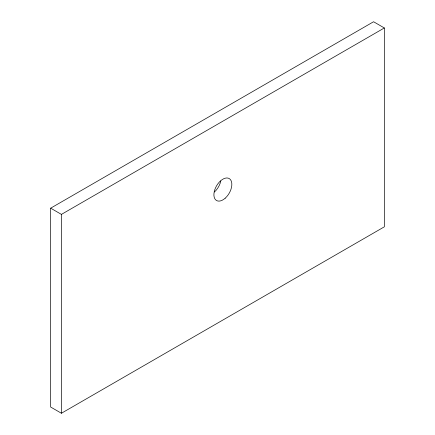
<?xml version="1.0" encoding="UTF-8"?>
<svg xmlns="http://www.w3.org/2000/svg" width="435" height="435" viewBox="0 0 435 435"><rect width="100%" height="100%" fill="white"/><g stroke="black" fill="none" stroke-linecap="round" stroke-linejoin="round"><path stroke-width="0.65" d="M50.667 208.175L373.573 21.75L384.333 27.965L384.333 226.825L61.427 413.25L50.667 407.035L50.667 208.175L61.427 214.39L384.333 27.965M61.427 214.39L61.427 413.25M220.768 181.02A12.686 7.324 -60 0 1 214.422 191.998M225.183 198.213A12.686 7.324 -60 0 0 229.223 178.562A12.686 7.324 -60 0 0 214.21 191.851A12.686 7.324 -60 0 0 225.183 198.213"/></g></svg>
